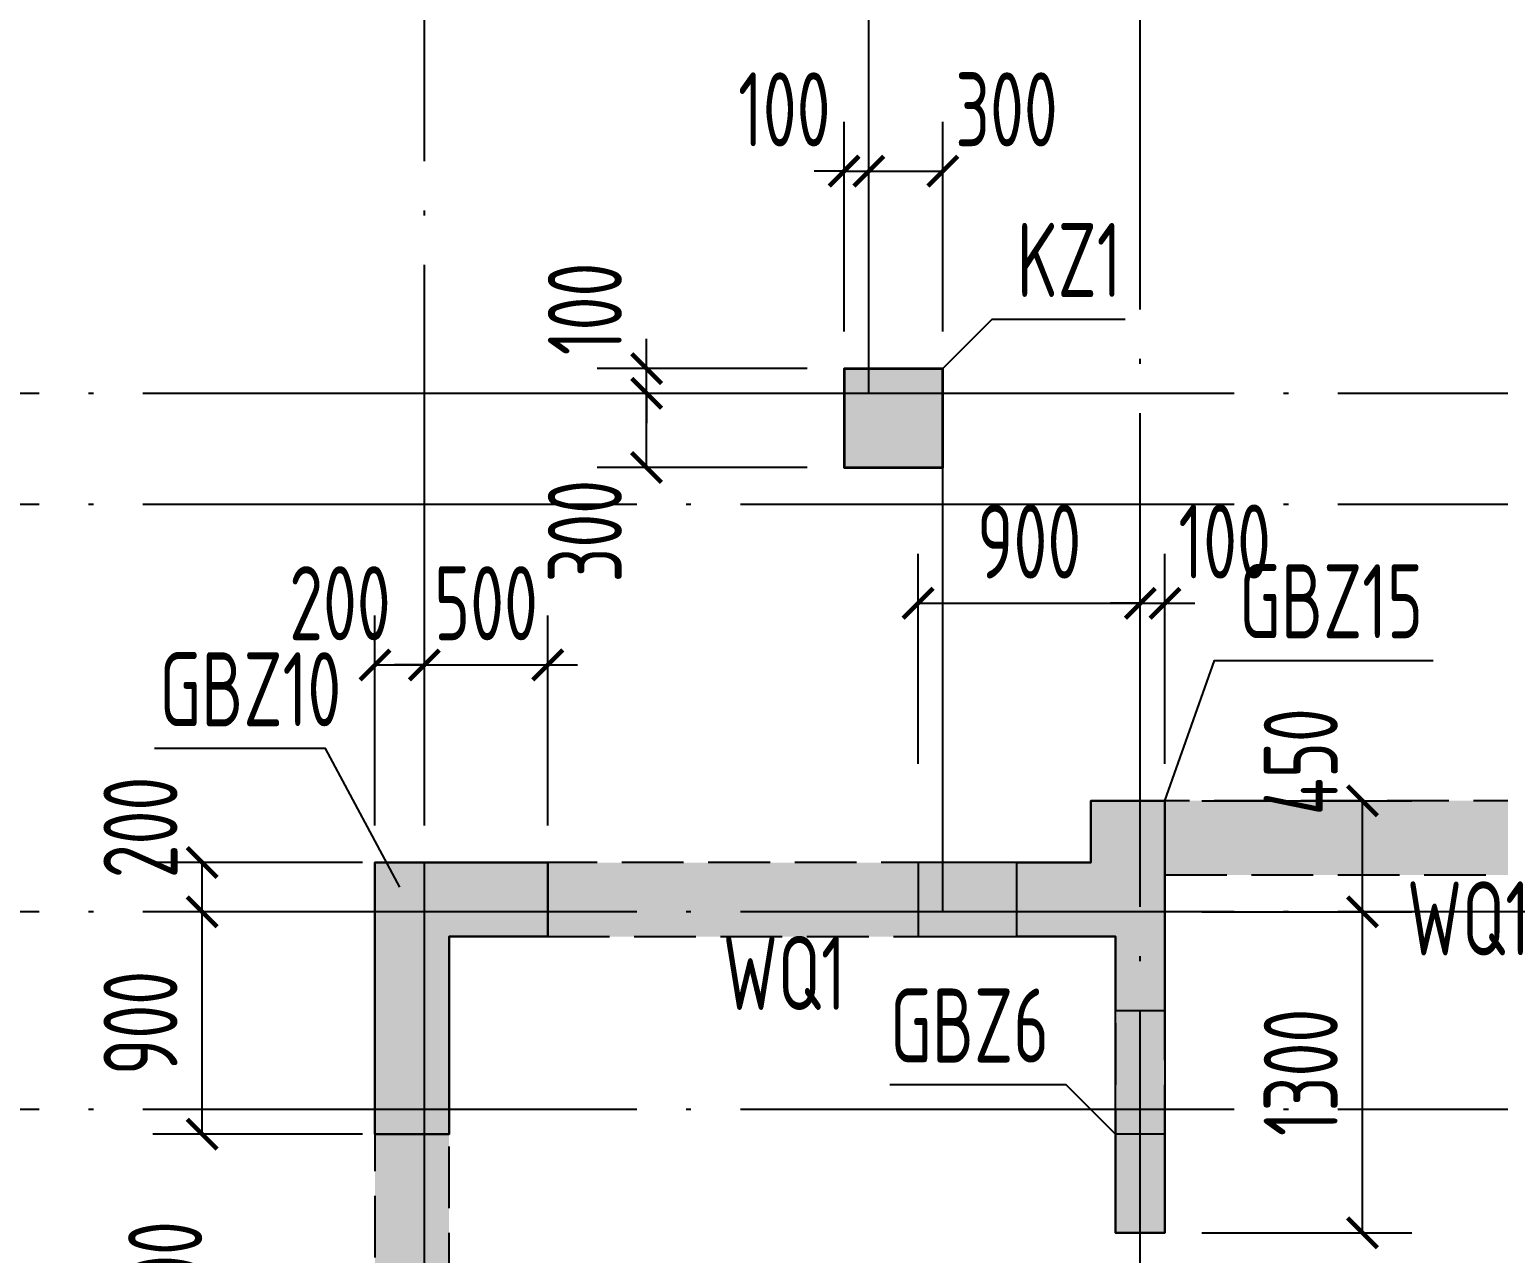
# Model space of a CAD drawing. Extents: x -1058961 to 23600, y -449123 to 2751847.
# Drawn here: x -414160 to -408208, y 31752 to 36710 of the extents above; entities that cross this region are included whole.
import ezdxf
from ezdxf.enums import TextEntityAlignment as Align

# ---------------------------------------------------------------- set-up
doc = ezdxf.new("R2010")
doc.units = 0
doc.header["$LTSCALE"] = 1000
doc.linetypes.add('DASH', pattern=[0.35, 0.25, -0.1])
doc.linetypes.add('DOTE', pattern=[2.42, 2, -0.2, 0.02, -0.2])
doc.layers.get('0').update_dxf_attribs({"linetype": 'CONTINUOUS'})
doc.layers.get('DEFPOINTS').update_dxf_attribs({"linetype": 'CONTINUOUS'})
for name, color, linetype in [('A-DOTE', 10, 'DOTE'), ('COLU_DE_TEXT', 7, 'CONTINUOUS'), ('LABEL', 1, 'CONTINUOUS'), ('S-Q墙填充', 252, 'CONTINUOUS'), ('S-Q墙实线', 6, 'CONTINUOUS'), ('S-Q墙标注', 3, 'CONTINUOUS'), ('S-Q墙虚线', 6, 'DASH'), ('S-X详图填充', 252, 'CONTINUOUS'), ('S-X详图实线', 4, 'CONTINUOUS'), ('S-Z柱实线', 6, 'CONTINUOUS')]:
    doc.layers.add(name, color=color, linetype=linetype)
doc.layers.add('PUB_HATCH', color=8, linetype='CONTINUOUS', lineweight=9)
doc.styles.add('TSSD_REIN', font='tssdeng.shx', dxfattribs={"width": 0.7, "height": 300, "bigfont": 'tssdchn.shx'})
doc.styles.add('结构文字', font='zstxt.shx', dxfattribs={"width": 0.7, "bigfont": 'zshz.shx'})
doc.dimstyles.new('STRUCK', dxfattribs={"dimtxt": 400, "dimasz": 121, "dimexe": 200, "dimexo": 150, "dimgap": 115, "dimtad": 1, "dimdec": 0, "dimdsep": 46, "dimtxsty": '结构文字', "dimblk": 'ARCHTICK', "dimcen": 400, "dimclrd": 3, "dimclre": 3, "dimclrt": 7, "dimadec": 0, "dimazin": 0, "dimtfac": 1, "dimtdec": 0, "dimtix": 1, "dimtmove": 2, "dimatfit": 3, "dimldrblk": '_DIMX', "dimfxl": 0, "dimtolj": 1, "dimtzin": 0, "dimarcsym": 0})

# ---------------------------------------------------------------- blocks, each defined once
blk = doc.blocks.new('20210726.16350016')
at = {"layer": 'A-DOTE'}
for p, q in [((37800, 13700), (37800, 21100)), ((39600, 17600), (39600, 21100)), ((40700, 13100.3), (40700, 21100)), ((55600, 17600), (3600, 17600)), ((39900, 15500), (39900, 17600)), ((55600, 17150), (3600, 17150)), ((55600, 15500), (3600, 15500)), ((55600, 14700), (3600, 14700))]:
    blk.add_line(p, q, dxfattribs=at)
blk = doc.blocks.new('_ArchTick')
at = {"color": 0, "linetype": 'ByBlock', "const_width": 0.15}
blk.add_lwpolyline([(-0.5, -0.5), (0.5, 0.5)], dxfattribs=at)
blk = doc.blocks.new('*D3057')
at = {"layer": 'DEFPOINTS', "color": 0}
for p in [(-414159.9, 31536.1), (-413359.9, 31536.1), (-414159.9, 31336.1)]:
    blk.add_point(p, dxfattribs=at)
at = {"layer": 'S-Q墙标注', "color": 3, "lineweight": -2}
for p, q in [((-414009.9, 31536.1), (-413159.9, 31536.1)), ((-413359.9, 31336.1), (-413359.9, 31536.1)), ((-414009.9, 31336.1), (-413159.9, 31336.1))]:
    blk.add_line(p, q, dxfattribs=at)
at = {"layer": 'S-Q墙标注', "color": 3, "lineweight": -2, "xscale": 121, "yscale": 121, "zscale": 121}
for p, rotation in [((-413359.9, 31536.1), 90), ((-413359.9, 31336.1), 270)]:
    blk.add_blockref('_ArchTick', p, dxfattribs=dict(at, rotation=rotation))
at = {"layer": 'S-Q墙标注', "color": 7, "insert": (-413609.9, 31678), "char_height": 300, "attachment_point": 5, "rotation": 90, "style": 'TSSD_REIN'}
blk.add_mtext('\\A1;200', dxfattribs=at)
blk = doc.blocks.new('_DIMX')
blk.add_line((-150, 0), (150, 0))
at = {"const_width": 50}
blk.add_lwpolyline([(-70, -70), (70, 70)], dxfattribs=at)
blk = doc.blocks.new('*D3064')
at = {"layer": 'DEFPOINTS', "color": 0}
for p in [(-413459.9, 33136.1), (-412659.9, 33136.1), (-412659.9, 32236.1)]:
    blk.add_point(p, dxfattribs=at)
at = {"layer": 'S-Q墙标注', "color": 3, "lineweight": -2}
for p, q in [((-412809.9, 33136.1), (-413659.9, 33136.1)), ((-413459.9, 32236.1), (-413459.9, 33136.1)), ((-412809.9, 32236.1), (-413659.9, 32236.1))]:
    blk.add_line(p, q, dxfattribs=at)
at = {"layer": 'S-Q墙标注', "color": 3, "lineweight": -2, "xscale": 121, "yscale": 121, "zscale": 121}
for p, rotation in [((-413459.9, 33136.1), 90), ((-413459.9, 32236.1), 270)]:
    blk.add_blockref('_ArchTick', p, dxfattribs=dict(at, rotation=rotation))
at = {"layer": 'S-Q墙标注', "color": 7, "insert": (-413709.9, 32686.1), "char_height": 300, "attachment_point": 5, "rotation": 90, "style": 'TSSD_REIN'}
blk.add_mtext('\\A1;900', dxfattribs=at)
blk = doc.blocks.new('*D3065')
at = {"layer": 'DEFPOINTS', "color": 0}
for p in [(-413459.9, 33336.1), (-412659.9, 33336.1), (-412659.9, 33136.1)]:
    blk.add_point(p, dxfattribs=at)
at = {"layer": 'S-Q墙标注', "color": 3, "lineweight": -2}
for p, q in [((-412809.9, 33336.1), (-413659.9, 33336.1)), ((-413459.9, 33136.1), (-413459.9, 33336.1)), ((-412809.9, 33136.1), (-413659.9, 33136.1))]:
    blk.add_line(p, q, dxfattribs=at)
at = {"layer": 'S-Q墙标注', "color": 3, "lineweight": -2, "xscale": 121, "yscale": 121, "zscale": 121}
for p, rotation in [((-413459.9, 33336.1), 90), ((-413459.9, 33136.1), 270)]:
    blk.add_blockref('_ArchTick', p, dxfattribs=dict(at, rotation=rotation))
at = {"layer": 'S-Q墙标注', "color": 7, "insert": (-413709.9, 33478), "char_height": 300, "attachment_point": 5, "rotation": 90, "style": 'TSSD_REIN'}
blk.add_mtext('\\A1;200', dxfattribs=at)
blk = doc.blocks.new('*D3066')
at = {"layer": 'DEFPOINTS', "color": 0}
for p in [(-412559.9, 34136.1), (-412759.9, 33336.1), (-412559.9, 33336.1)]:
    blk.add_point(p, dxfattribs=at)
at = {"layer": 'S-Q墙标注', "color": 3, "lineweight": -2}
for p, q in [((-412759.9, 33486.1), (-412759.9, 34336.1)), ((-412559.9, 33486.1), (-412559.9, 34336.1)), ((-412759.9, 34136.1), (-412559.9, 34136.1))]:
    blk.add_line(p, q, dxfattribs=at)
at = {"layer": 'S-Q墙标注', "color": 3, "lineweight": -2, "xscale": 121, "yscale": 121, "zscale": 121, "rotation": 180}
blk.add_blockref('_ArchTick', (-412759.9, 34136.1), dxfattribs=at)
at = {"layer": 'S-Q墙标注', "color": 3, "lineweight": -2, "xscale": 121, "yscale": 121, "zscale": 121}
blk.add_blockref('_ArchTick', (-412559.9, 34136.1), dxfattribs=at)
at = {"layer": 'S-Q墙标注', "color": 7, "insert": (-412901.8, 34386.1), "char_height": 300, "attachment_point": 5, "style": 'TSSD_REIN'}
blk.add_mtext('\\A1;200', dxfattribs=at)
blk = doc.blocks.new('*D3067')
at = {"layer": 'DEFPOINTS', "color": 0}
for p in [(-412060, 34136.1), (-412559.9, 33336.1), (-412060, 33336.1)]:
    blk.add_point(p, dxfattribs=at)
at = {"layer": 'S-Q墙标注', "color": 3, "lineweight": -2}
for p, q in [((-412559.9, 33486.1), (-412559.9, 34336.1)), ((-412060, 33486.1), (-412060, 34336.1)), ((-412559.9, 34136.1), (-412680.9, 34136.1)), ((-412559.9, 34136.1), (-412060, 34136.1)), ((-412060, 34136.1), (-411939, 34136.1))]:
    blk.add_line(p, q, dxfattribs=at)
at = {"layer": 'S-Q墙标注', "color": 3, "lineweight": -2, "xscale": 121, "yscale": 121, "zscale": 121}
blk.add_blockref('_ArchTick', (-412559.9, 34136.1), dxfattribs=at)
at = {"layer": 'S-Q墙标注', "color": 3, "lineweight": -2, "xscale": 121, "yscale": 121, "zscale": 121, "rotation": 180}
blk.add_blockref('_ArchTick', (-412060, 34136.1), dxfattribs=at)
at = {"layer": 'S-Q墙标注', "color": 7, "insert": (-412310, 34386.1), "char_height": 300, "attachment_point": 5, "style": 'TSSD_REIN'}
blk.add_mtext('\\A1;500', dxfattribs=at)
blk = doc.blocks.new('*D3070')
at = {"layer": 'DEFPOINTS', "color": 0}
for p in [(-409559.9, 33136.1), (-408759.9, 33136.1), (-409559.9, 31836.1)]:
    blk.add_point(p, dxfattribs=at)
at = {"layer": 'S-Q墙标注', "color": 3, "lineweight": -2}
for p, q in [((-409409.9, 33136.1), (-408559.9, 33136.1)), ((-408759.9, 31836.1), (-408759.9, 33136.1)), ((-409409.9, 31836.1), (-408559.9, 31836.1))]:
    blk.add_line(p, q, dxfattribs=at)
at = {"layer": 'S-Q墙标注', "color": 3, "lineweight": -2, "xscale": 121, "yscale": 121, "zscale": 121}
for p, rotation in [((-408759.9, 33136.1), 90), ((-408759.9, 31836.1), 270)]:
    blk.add_blockref('_ArchTick', p, dxfattribs=dict(at, rotation=rotation))
at = {"layer": 'S-Q墙标注', "color": 7, "insert": (-409009.9, 32486.1), "char_height": 300, "attachment_point": 5, "rotation": 90, "style": 'TSSD_REIN'}
blk.add_mtext('\\A1;1300', dxfattribs=at)
blk = doc.blocks.new('*D3071')
at = {"layer": 'DEFPOINTS', "color": 0}
for p in [(-409559.9, 33586.1), (-408759.9, 33586.1), (-409559.9, 33136.1)]:
    blk.add_point(p, dxfattribs=at)
at = {"layer": 'S-Q墙标注', "color": 3, "lineweight": -2}
for p, q in [((-409409.9, 33586.1), (-408559.9, 33586.1)), ((-408759.9, 33136.1), (-408759.9, 33586.1)), ((-409409.9, 33136.1), (-408559.9, 33136.1))]:
    blk.add_line(p, q, dxfattribs=at)
at = {"layer": 'S-Q墙标注', "color": 3, "lineweight": -2, "xscale": 121, "yscale": 121, "zscale": 121}
for p, rotation in [((-408759.9, 33586.1), 90), ((-408759.9, 33136.1), 270)]:
    blk.add_blockref('_ArchTick', p, dxfattribs=dict(at, rotation=rotation))
at = {"layer": 'S-Q墙标注', "color": 7, "insert": (-409009.9, 33744.1), "char_height": 300, "attachment_point": 5, "rotation": 90, "style": 'TSSD_REIN'}
blk.add_mtext('\\A1;450', dxfattribs=at)
blk = doc.blocks.new('*D3072')
at = {"layer": 'DEFPOINTS', "color": 0}
for p in [(-409659.9, 34386.1), (-410560, 33586.1), (-409659.9, 33586.1)]:
    blk.add_point(p, dxfattribs=at)
at = {"layer": 'S-Q墙标注', "color": 3, "lineweight": -2}
for p, q in [((-410560, 33736.1), (-410560, 34586.1)), ((-409659.9, 33736.1), (-409659.9, 34586.1)), ((-410560, 34386.1), (-409659.9, 34386.1))]:
    blk.add_line(p, q, dxfattribs=at)
at = {"layer": 'S-Q墙标注', "color": 3, "lineweight": -2, "xscale": 121, "yscale": 121, "zscale": 121, "rotation": 180}
blk.add_blockref('_ArchTick', (-410560, 34386.1), dxfattribs=at)
at = {"layer": 'S-Q墙标注', "color": 3, "lineweight": -2, "xscale": 121, "yscale": 121, "zscale": 121}
blk.add_blockref('_ArchTick', (-409659.9, 34386.1), dxfattribs=at)
at = {"layer": 'S-Q墙标注', "color": 7, "insert": (-410110, 34636.1), "char_height": 300, "attachment_point": 5, "style": 'TSSD_REIN'}
blk.add_mtext('\\A1;900', dxfattribs=at)
blk = doc.blocks.new('*D3073')
at = {"layer": 'DEFPOINTS', "color": 0}
for p in [(-409559.9, 34386.1), (-409659.9, 33586.1), (-409559.9, 33586.1)]:
    blk.add_point(p, dxfattribs=at)
at = {"layer": 'S-Q墙标注', "color": 3, "lineweight": -2}
for p, q in [((-409659.9, 33736.1), (-409659.9, 34586.1)), ((-409559.9, 33736.1), (-409559.9, 34586.1)), ((-409659.9, 34386.1), (-409780.9, 34386.1)), ((-409659.9, 34386.1), (-409559.9, 34386.1)), ((-409559.9, 34386.1), (-409438.9, 34386.1))]:
    blk.add_line(p, q, dxfattribs=at)
at = {"layer": 'S-Q墙标注', "color": 3, "lineweight": -2, "xscale": 121, "yscale": 121, "zscale": 121}
blk.add_blockref('_ArchTick', (-409659.9, 34386.1), dxfattribs=at)
at = {"layer": 'S-Q墙标注', "color": 3, "lineweight": -2, "xscale": 121, "yscale": 121, "zscale": 121, "rotation": 180}
blk.add_blockref('_ArchTick', (-409559.9, 34386.1), dxfattribs=at)
at = {"layer": 'S-Q墙标注', "color": 7, "insert": (-409318, 34636.1), "char_height": 300, "attachment_point": 5, "style": 'TSSD_REIN'}
blk.add_mtext('\\A1;100', dxfattribs=at)
blk = doc.blocks.new('*D2953')
at = {"layer": 'DEFPOINTS', "color": 0}
for p in [(-411659.9, 35336.1), (-410859.9, 35336.1), (-410859.9, 35236.1)]:
    blk.add_point(p, dxfattribs=at)
at = {"layer": 'S-Q墙标注', "color": 3, "lineweight": -2}
for p, q in [((-411659.9, 35336.1), (-411659.9, 35457.1)), ((-411009.9, 35336.1), (-411859.9, 35336.1)), ((-411659.9, 35236.1), (-411659.9, 35336.1)), ((-411009.9, 35236.1), (-411859.9, 35236.1)), ((-411659.9, 35236.1), (-411659.9, 35115.1))]:
    blk.add_line(p, q, dxfattribs=at)
at = {"layer": 'S-Q墙标注', "color": 3, "lineweight": -2, "xscale": 121, "yscale": 121, "zscale": 121}
for p, rotation in [((-411659.9, 35336.1), 270), ((-411659.9, 35236.1), 90)]:
    blk.add_blockref('_ArchTick', p, dxfattribs=dict(at, rotation=rotation))
at = {"layer": 'S-Q墙标注', "color": 7, "insert": (-411909.9, 35578), "char_height": 300, "attachment_point": 5, "rotation": 90, "style": 'TSSD_REIN'}
blk.add_mtext('\\A1;100', dxfattribs=at)
blk = doc.blocks.new('*D2956')
at = {"layer": 'DEFPOINTS', "color": 0}
for p in [(-411659.9, 35236.1), (-410859.9, 35236.1), (-410859.9, 34936.1)]:
    blk.add_point(p, dxfattribs=at)
at = {"layer": 'S-Q墙标注', "color": 3, "lineweight": -2}
for p, q in [((-411009.9, 35236.1), (-411859.9, 35236.1)), ((-411659.9, 34936.1), (-411659.9, 35236.1)), ((-411009.9, 34936.1), (-411859.9, 34936.1))]:
    blk.add_line(p, q, dxfattribs=at)
at = {"layer": 'S-Q墙标注', "color": 3, "lineweight": -2, "xscale": 121, "yscale": 121, "zscale": 121}
for p, rotation in [((-411659.9, 35236.1), 90), ((-411659.9, 34936.1), 270)]:
    blk.add_blockref('_ArchTick', p, dxfattribs=dict(at, rotation=rotation))
at = {"layer": 'S-Q墙标注', "color": 7, "insert": (-411909.9, 34678), "char_height": 300, "attachment_point": 5, "rotation": 90, "style": 'TSSD_REIN'}
blk.add_mtext('\\A1;300', dxfattribs=at)
blk = doc.blocks.new('*D2957')
at = {"layer": 'DEFPOINTS', "color": 0}
for p in [(-410459.9, 36136.1), (-410759.9, 35336.1), (-410459.9, 35336.1)]:
    blk.add_point(p, dxfattribs=at)
at = {"layer": 'S-Q墙标注', "color": 3, "lineweight": -2}
for p, q in [((-410759.9, 35486.1), (-410759.9, 36336.1)), ((-410459.9, 35486.1), (-410459.9, 36336.1)), ((-410759.9, 36136.1), (-410459.9, 36136.1))]:
    blk.add_line(p, q, dxfattribs=at)
at = {"layer": 'S-Q墙标注', "color": 3, "lineweight": -2, "xscale": 121, "yscale": 121, "zscale": 121, "rotation": 180}
blk.add_blockref('_ArchTick', (-410759.9, 36136.1), dxfattribs=at)
at = {"layer": 'S-Q墙标注', "color": 3, "lineweight": -2, "xscale": 121, "yscale": 121, "zscale": 121}
blk.add_blockref('_ArchTick', (-410459.9, 36136.1), dxfattribs=at)
at = {"layer": 'S-Q墙标注', "color": 7, "insert": (-410201.8, 36386.1), "char_height": 300, "attachment_point": 5, "style": 'TSSD_REIN'}
blk.add_mtext('\\A1;300', dxfattribs=at)
blk = doc.blocks.new('A$C028C60F5')
at = {"color": 6}
blk.add_lwpolyline([(400, 0), (0, 0), (0, -400), (400, -400)], close=True, dxfattribs=at)
at = {"layer": 'PUB_HATCH'}
blk.add_solid([(0, -400), (400, -400), (0, 0), (400, 0)], dxfattribs=at)
blk = doc.blocks.new('A$C3EFA6995')
blk.add_blockref('A$C028C60F5', (15900, -2400))
blk = doc.blocks.new('*D2932')
at = {"layer": 'DEFPOINTS', "color": 0}
for p in [(-410759.9, 36136.1), (-410859.9, 35336.1), (-410759.9, 35336.1)]:
    blk.add_point(p, dxfattribs=at)
at = {"layer": 'S-Q墙标注', "color": 3, "lineweight": -2}
for p, q in [((-410859.9, 35486.1), (-410859.9, 36336.1)), ((-410759.9, 35486.1), (-410759.9, 36336.1)), ((-410859.9, 36136.1), (-410980.9, 36136.1)), ((-410859.9, 36136.1), (-410759.9, 36136.1)), ((-410759.9, 36136.1), (-410638.9, 36136.1))]:
    blk.add_line(p, q, dxfattribs=at)
at = {"layer": 'S-Q墙标注', "color": 3, "lineweight": -2, "xscale": 121, "yscale": 121, "zscale": 121}
blk.add_blockref('_ArchTick', (-410859.9, 36136.1), dxfattribs=at)
at = {"layer": 'S-Q墙标注', "color": 3, "lineweight": -2, "xscale": 121, "yscale": 121, "zscale": 121, "rotation": 180}
blk.add_blockref('_ArchTick', (-410759.9, 36136.1), dxfattribs=at)
at = {"layer": 'S-Q墙标注', "color": 7, "insert": (-411101.8, 36386.1), "char_height": 300, "attachment_point": 5, "style": 'TSSD_REIN'}
blk.add_mtext('\\A1;100', dxfattribs=at)

msp = doc.modelspace()

# ---------------------------------------------------------------- hatches: boundary and pattern name
at = {"layer": 'S-Q墙填充', "ltscale": 0.5}
h = msp.add_hatch(dxfattribs=at)
h.set_pattern_fill('ARMORED', color=252, scale=30, style=0)
h.set_pattern_definition([(50, (-494823.67, -5932.07), (215.17805, -18.82564), [22.5, -247.5]), (355, (-494823.67, -5932.07), (-41.6254, 225.65764), [18, -198]), (100.4514, (-494805.74, -5933.64), (173.5528, 206.83186), [19.12206, -210.34263]), (46.1842, (-494823.67, -5872.07), (320.1723, -49.6557), [33.75, -371.25]), (96.6356, (-494797, -5876.2), (280.3988, 292.2354), [28.6831, -315.5139]), (351.1842, (-494823.67, -5872.07), (280.3986, 292.2356), [27, -297]), (21, (-494793.67, -5887.07), (179.07212, -120.78567), [22.5, -247.5]), (326, (-494793.67, -5887.07), (72.9946, 217.545), [18, -198]), (71.4514, (-494778.75, -5897.14), (252.0668, 96.75915), [19.12206, -210.34263]), (37.5, (-494823.67, -5932.07), (3.647957, 99.868156), [0, -195.6, 0, -201, 0, -198.75]), (7.5, (-494823.67, -5932.07), (78.92086, 118.32351), [0, -114.6, 0, -191.1, 0, -75.75]), (327.5, (-494890.57, -5932.07), (160.14673, -6.76646), [0, -75, 0, -234, 0, -310.5]), (317.5, (-494920.57, -5932.07), (174.95585, 30.0315), [0, -97.5, 0, -155.4, 0, -220.5]), (45, (-494823.67, -5932.07), (-106.06602, 106.06602), [])])
h.paths.add_polyline_path([(-403759.84, 33336.07), (-404409.75, 33336.07), (-406059.82, 33336.07), (-406660.04, 33336.07), (-406660.18, 33586.07), (-409859.77, 33586.07), (-409859.85, 33336.07), (-410459.78, 33336.07), (-412060.01, 33336.07), (-412759.92, 33336.07), (-412759.92, 32336.07), (-412759.92, 31536.07), (-425459.93, 31536.07), (-425909.93, 31536.07), (-426810.02, 31536.07), (-427259.92, 31536.07), (-428759.92, 31536.07), (-428759.92, 32336.07), (-428759.92, 33336.07), (-429409.84, 33336.07), (-431060.32, 33336.07), (-431659.92, 33336.07), (-431659.92, 33586.07), (-434859.92, 33586.07), (-434859.92, 33336.07), (-435460.05, 33336.07), (-437060.01, 33336.07), (-437759.92, 33336.07), (-437759.92, 32336.07), (-437759.92, 31536.07), (-445959.92, 31536.07), (-445959.92, 28536.07), (-445959.91, 25936.07), (-445959.91, 23836.07), (-443159.91, 23836.07), (-436659.87, 23836.07), (-436659.92, 22636.06), (-435609.92, 22636.06), (-433259.91, 22636.06), (-430709.92, 22636.06), (-429859.93, 22636.06), (-429859.98, 23835.95), (-424259.93, 23836.07), (-423359.94, 23836.07), (-420759.94, 23836.07), (-418159.91, 23836.07), (-417259.91, 23836.07), (-411659.91, 23836.07), (-411659.91, 22636.06), (-410609.92, 22636.06), (-408259.94, 22636.06), (-405909.92, 22636.06), (-404859.94, 22636.06), (-404859.94, 23836.07), (-399259.93, 23836.07), (-398359.94, 23836.07), (-395559.93, 23836.07), (-395559.93, 31536.07), (-397160.02, 31536.07), (-397559.93, 31536.07), (-400459.92, 31536.07), (-400909.92, 31536.07), (-401810.02, 31536.07), (-402259.93, 31536.07), (-403759.84, 31536.07), (-403759.84, 32336.07)])
h.paths.add_polyline_path([(-445659.92, 28436.07), (-444959.92, 28436.07), (-444959.92, 28636.07), (-445659.92, 28636.07), (-445659.92, 31236.07), (-445259.93, 31236.07), (-444359.83, 31236.07), (-444059.91, 31236.07), (-444059.9, 30586.07), (-443859.9, 30586.07), (-443859.91, 31236.07), (-441159.91, 31236.07), (-441159.91, 28436.07), (-440959.91, 28436.07), (-440959.91, 31236.07), (-440609.91, 31236.07), (-439709.83, 31236.07), (-439359.91, 31236.07), (-439359.91, 30436.07), (-439159.91, 30436.07), (-439159.91, 31236.07), (-437459.92, 31236.07), (-437459.92, 32336.07), (-437459.92, 33036.07), (-437060.01, 33036.07), (-435460.05, 33036.07), (-434759.92, 33036.07), (-434759.92, 31836.07), (-434559.92, 31836.07), (-434559.92, 33136.07), (-434559.92, 33286.07), (-431959.92, 33286.07), (-431959.92, 33136.07), (-431959.92, 31836.07), (-431759.92, 31836.07), (-431759.92, 33036.07), (-431060.32, 33036.07), (-429409.84, 33036.07), (-429059.92, 33036.07), (-429059.92, 32336.07), (-429059.92, 31236.07), (-427359.92, 31236.07), (-427359.92, 30436.07), (-427159.92, 30436.07), (-427159.92, 31236.07), (-426810.02, 31236.07), (-425909.93, 31236.07), (-425559.93, 31236.07), (-425559.93, 28436.07), (-425359.93, 28436.07), (-425359.93, 31236.07), (-422659.93, 31236.07), (-422659.93, 28436.07), (-422459.93, 28436.07), (-422459.93, 31236.07), (-422160.02, 31236.07), (-421159.93, 31236.07), (-420859.93, 31236.07), (-420859.94, 31236.07), (-420659.94, 31236.07), (-420659.93, 31236.07), (-420359.92, 31236.07), (-419359.83, 31236.07), (-419059.91, 31236.07), (-419059.91, 28435.87), (-418859.91, 28435.87), (-418859.91, 31236.07), (-416159.92, 31236.07), (-416159.92, 28436.07), (-415959.92, 28436.07), (-415959.92, 31236.07), (-415609.92, 31236.07), (-414709.83, 31236.07), (-414359.92, 31236.07), (-414359.92, 30436.07), (-414159.92, 30436.07), (-414159.92, 31236.07), (-412459.92, 31236.07), (-412459.92, 32336.07), (-412459.92, 33036.07), (-412060.01, 33036.07), (-410459.78, 33036.07), (-409759.92, 33036.07), (-409759.92, 31836.07), (-409559.92, 31836.07), (-409559.92, 33286.07), (-406959.92, 33286.07), (-406959.92, 31836.07), (-406759.92, 31836.07), (-406759.92, 33036.07), (-406059.82, 33036.07), (-404409.75, 33036.07), (-404059.84, 33036.07), (-404059.84, 32336.07), (-404059.84, 31236.07), (-402359.93, 31236.07), (-402359.93, 30436.07), (-402159.93, 30436.07), (-402159.93, 31236.07), (-401810.02, 31236.07), (-400909.92, 31236.07), (-400559.92, 31236.07), (-400559.92, 28436.07), (-400359.92, 28436.07), (-400359.92, 31236.07), (-397659.93, 31236.07), (-397659.93, 30586.09), (-397459.93, 30586.09), (-397459.93, 31236.07), (-397160.02, 31236.07), (-396259.92, 31236.07), (-395859.92, 31236.07), (-395859.92, 28636.07), (-396559.93, 28636.07), (-396559.93, 28436.07), (-395859.92, 28436.07), (-395859.93, 25936.07), (-395859.93, 24136.07), (-398359.94, 24136.07), (-399159.93, 24136.07), (-399159.93, 25586.07), (-399359.93, 25586.07), (-399359.93, 24136.07), (-404859.94, 24136.07), (-404859.94, 24386.06), (-405159.94, 24386.06), (-405159.94, 24036.07), (-405159.94, 22936.06), (-405909.92, 22936.06), (-408259.94, 22936.06), (-410609.92, 22936.06), (-411359.91, 22936.06), (-411359.91, 24036.07), (-411359.91, 24386.06), (-411659.91, 24386.06), (-411659.91, 24136.07), (-417159.91, 24136.07), (-417159.91, 25586.07), (-417359.91, 25586.07), (-417359.91, 24136.07), (-418159.91, 24136.07), (-420759.94, 24136.07), (-423359.94, 24136.07), (-424159.93, 24136.07), (-424159.93, 25586.07), (-424359.93, 25586.07), (-424359.93, 24136.07), (-429859.93, 24135.95), (-429859.9, 24386.05), (-430159.94, 24386.08), (-430159.99, 24035.95), (-430159.94, 22936.06), (-430709.92, 22936.07), (-433259.91, 22936.06), (-435609.92, 22936.06), (-436359.91, 22936.06), (-436359.86, 24035.95), (-436359.91, 24386.08), (-436659.92, 24386.05), (-436659.88, 24135.95), (-442159.91, 24136.07), (-442159.91, 25586.07), (-442359.91, 25586.07), (-442359.91, 24136.07), (-443159.91, 24136.07), (-445659.91, 24136.07), (-445659.91, 25936.07)], flags=16)
at = {"layer": 'S-X详图填充'}
h = msp.add_hatch(color=256, dxfattribs=at)
h.dxf.hatch_style = 1
h.paths.add_polyline_path([(-410859.93, 35336.09), (-410459.93, 35336.09), (-410459.93, 34936.09), (-410859.93, 34936.09)])
h = msp.add_hatch(color=256, dxfattribs=at)
h.dxf.hatch_style = 1
h.paths.add_polyline_path([(-409859.85, 33336.1), (-410559.83, 33336.07), (-410559.83, 33036.07), (-409759.92, 33036.07), (-409759.93, 32736.09), (-409559.88, 32736.09), (-409559.83, 33585.98), (-409859.78, 33586.07)])
h = msp.add_hatch(color=256, dxfattribs=at)
h.dxf.hatch_style = 1
h.paths.add_polyline_path([(-412759.92, 32236.09), (-412459.92, 32236.09), (-412459.92, 33036.07), (-412059.93, 33036.07), (-412059.93, 33336.07), (-412759.92, 33336.07)])
h = msp.add_hatch(color=256, dxfattribs=at)
h.dxf.hatch_style = 1
h.paths.add_polyline_path([(-409559.91, 32236.09), (-409759.93, 32236.09), (-409759.93, 31836.09), (-409559.93, 31836.09)])

# ---------------------------------------------------------------- linework, layer by layer
at = {"layer": 'LABEL'}
for points in [[(-410459.93, 35336.09), (-410259.93, 35536.09), (-409720.98, 35536.09)], [(-409559.9, 33586.01), (-409359.9, 34154.11), (-408472.96, 34154.11)], [(-412659.92, 33236.07), (-412959.93, 33797.76), (-413653, 33797.76)], [(-409759.93, 32236.09), (-409959.93, 32436.09), (-410674.91, 32436.09)]]:
    msp.add_lwpolyline(points, dxfattribs=at)
at = {"layer": 'S-Q墙实线', "ltscale": 0.5}
for points in [[(-409759.92, 31836.07), (-409759.92, 33036.07), (-410159.83, 33036.07), (-410159.83, 33336.07), (-409859.85, 33336.1), (-409859.78, 33586.16), (-409559.83, 33586.07), (-409559.92, 31836.07), (-409759.92, 31836.07)], [(-412759.92, 32236.07), (-412759.92, 33336.07), (-412059.92, 33336.07), (-412059.92, 33036.07), (-412459.92, 33036.07), (-412459.92, 32236.07), (-412759.92, 32236.07)]]:
    msp.add_lwpolyline(points, dxfattribs=at)
at = {"layer": 'S-Q墙虚线', "color": 6}
for points in [[(-402259.93, 31536.07), (-403759.84, 31536.07), (-403759.84, 32336.07), (-403759.84, 33336.07), (-404409.75, 33336.07), (-406059.82, 33336.07), (-406660.04, 33336.07), (-406660.18, 33586.07), (-409859.77, 33586.07), (-409859.85, 33336.07), (-410459.78, 33336.07), (-412060.01, 33336.07), (-412759.92, 33336.07), (-412759.92, 32336.07), (-412759.92, 31536.07), (-425459.93, 31536.07)], [(-414159.92, 31236.07), (-412459.92, 31236.07), (-412459.92, 32336.07), (-412459.92, 33036.07), (-412060.01, 33036.07), (-410459.78, 33036.07), (-409759.92, 33036.07), (-409759.92, 31836.07), (-409559.92, 31836.07), (-409559.92, 33286.07), (-406959.92, 33286.07), (-406959.92, 31836.07), (-406759.92, 31836.07), (-406759.92, 33036.07), (-406059.82, 33036.07), (-404409.75, 33036.07), (-404059.84, 33036.07), (-404059.84, 32336.07), (-404059.84, 31236.07), (-402359.93, 31236.07), (-402359.93, 30436.07), (-402159.93, 30436.07)]]:
    msp.add_lwpolyline(points, dxfattribs=at)
at = {"layer": 'S-X详图实线'}
for points in [[(-410859.93, 35336.09), (-410459.93, 35336.09), (-410459.93, 34936.09), (-410859.93, 34936.09), (-410859.93, 35336.09)], [(-409759.93, 32736.09), (-409559.88, 32736.09), (-409559.83, 33585.98), (-409859.78, 33586.07), (-409859.85, 33336.1), (-410559.83, 33336.07), (-410559.83, 33036.07), (-409759.92, 33036.07), (-409759.93, 32736.09)], [(-412759.92, 32236.09), (-412459.92, 32236.09), (-412459.92, 33036.07), (-412059.93, 33036.07), (-412059.93, 33336.07), (-412759.92, 33336.07), (-412759.92, 32236.09)], [(-409559.91, 32236.09), (-409759.93, 32236.09), (-409759.93, 31836.09), (-409559.93, 31836.09), (-409559.91, 32236.09)]]:
    msp.add_lwpolyline(points, close=True, dxfattribs=at)
at = {"layer": 'S-Z柱实线', "lineweight": 35}
msp.add_lwpolyline([(-410459.93, 35336.07), (-410859.93, 35336.07), (-410859.93, 34936.07), (-410459.93, 34936.07)], close=True, dxfattribs=at)

# ---------------------------------------------------------------- block references
at = {"xscale": -1}
msp.add_blockref('A$C3EFA6995', (-394559.92, 37736.07), dxfattribs=at)
at = {"layer": 'A-DOTE'}
msp.add_blockref('20210726.16350016', (-450359.92, 17636.02), dxfattribs=at)

# ---------------------------------------------------------------- texts
at = {"layer": 'COLU_DE_TEXT', "style": 'TSSD_REIN', "width": 0.7}
for s, p in [('KZ1', (-410159.93, 35536.09)), ('GBZ15', (-409259.9, 34154.11)), ('GBZ10', (-413633.39, 33797.76)), ('GBZ6', (-410673.78, 32436.09))]:
    msp.add_text(s, height=300, dxfattribs=at).set_placement(p, align=Align.BOTTOM_LEFT)
at = {"layer": 'S-Q墙标注', "style": 'TSSD_REIN', "width": 0.7}
for p in [(-408330.41, 32869.86), (-411102.14, 32648.87)]:
    msp.add_text('WQ1', height=300, dxfattribs=at).set_placement(p, align=Align.BOTTOM_CENTER)

# ---------------------------------------------------------------- dimensions: what is measured, and where the dimension line sits
at = {"layer": 'S-Q墙标注'}
for base, p1, p2, picture, middle in [((-410759.92, 36136.07), (-410859.92, 35336.07), (-410759.92, 35336.07), '*D2932', (-411101.85, 36386.07)), ((-410459.92, 36136.07), (-410759.92, 35336.07), (-410459.92, 35336.07), '*D2957', (-410201.85, 36386.07)), ((-409559.89, 34386.1), (-409659.9, 33586.1), (-409559.89, 33586.1), '*D3073', (-409317.97, 34636.1)), ((-412559.92, 34136.07), (-412759.92, 33336.07), (-412559.92, 33336.07), '*D3066', (-412901.85, 34386.07))]:
    dim = msp.add_linear_dim(base=base, p1=p1, p2=p2, dimstyle='STRUCK', override={"dimtxt": 300, "dimgap": 100, "dimtxsty": 'TSSD_REIN'}, dxfattribs=at)
    dim.commit()
    dim.dimension.update_dxf_attribs({"geometry": picture, "text_midpoint": middle, "dimtype": 160})
for base, p1, p2, picture, middle in [((-411659.92, 35336.07), (-410859.92, 35236.07), (-410859.92, 35336.07), '*D2953', (-411909.92, 35577.99)), ((-411659.92, 35236.07), (-410859.92, 34936.07), (-410859.92, 35236.07), '*D2956', (-411909.92, 34677.99)), ((-408759.92, 33586.07), (-409559.92, 33136.07), (-409559.92, 33586.07), '*D3071', (-409009.92, 33744.15)), ((-413459.92, 33336.07), (-412659.92, 33136.07), (-412659.92, 33336.07), '*D3065', (-413709.92, 33477.99)), ((-413359.91, 31536.07), (-414159.91, 31336.07), (-414159.91, 31536.07), '*D3057', (-413609.91, 31677.99))]:
    dim = msp.add_linear_dim(base=base, p1=p1, p2=p2, angle=90, dimstyle='STRUCK', override={"dimtxt": 300, "dimgap": 100, "dimtxsty": 'TSSD_REIN'}, dxfattribs=at)
    dim.commit()
    dim.dimension.update_dxf_attribs({"geometry": picture, "text_midpoint": middle, "dimtype": 160})
for base, p1, p2, picture, middle in [((-409659.9, 34386.1), (-410560.02, 33586.1), (-409659.9, 33586.1), '*D3072', (-410109.96, 34636.1)), ((-412060.01, 34136.07), (-412559.92, 33336.07), (-412060.01, 33336.07), '*D3067', (-412309.97, 34386.07))]:
    dim = msp.add_linear_dim(base=base, p1=p1, p2=p2, dimstyle='STRUCK', override={"dimtxt": 300, "dimgap": 100, "dimtxsty": 'TSSD_REIN'}, dxfattribs=at)
    dim.commit()
    dim.dimension.update_dxf_attribs({"geometry": picture, "text_midpoint": middle})
for base, p1, p2, picture, middle in [((-413459.92, 33136.07), (-412659.92, 32236.07), (-412659.92, 33136.07), '*D3064', (-413709.92, 32686.07)), ((-408759.92, 33136.07), (-409559.92, 31836.07), (-409559.92, 33136.07), '*D3070', (-409009.92, 32486.07))]:
    dim = msp.add_linear_dim(base=base, p1=p1, p2=p2, angle=90, dimstyle='STRUCK', override={"dimtxt": 300, "dimgap": 100, "dimtxsty": 'TSSD_REIN'}, dxfattribs=at)
    dim.commit()
    dim.dimension.update_dxf_attribs({"geometry": picture, "text_midpoint": middle})

doc.saveas('drawing.dxf')
